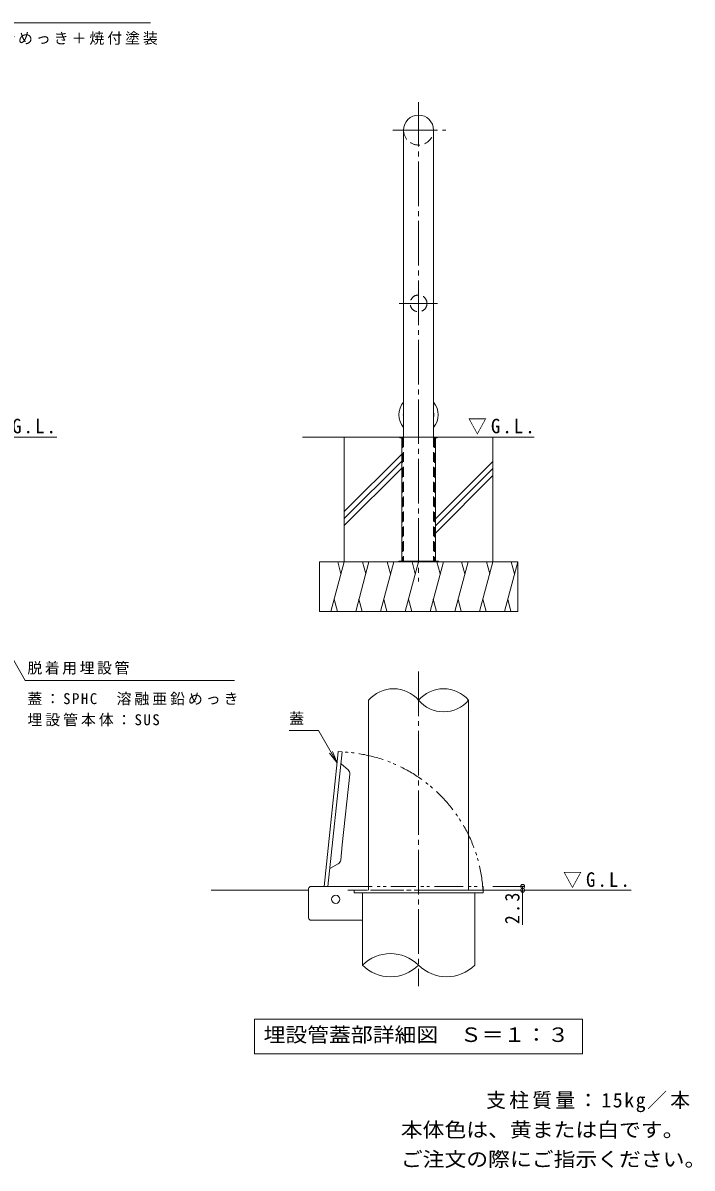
# Model space of a CAD drawing. Units: millimetres, scale not verified, with parts at other scales. Extents: x -1722 to 1780, y -1363 to 1246.
# Drawn here: x 431 to 1780, y -1112 to 1199 of the extents above; entities that cross this region are included whole.
import ezdxf
from ezdxf.enums import TextEntityAlignment as Align

# ---------------------------------------------------------------- set-up
doc = ezdxf.new("R2010")
doc.units = ezdxf.units.MM
doc.header["$LTSCALE"] = 10
doc.header["$PDMODE"] = 32
doc.header["$PDSIZE"] = 8
for name, pattern in [('CHAIN2', [12, 9, -1, 1, -1]), ('DASHED2', [3, 2, -1]), ('DOUBLE_CHAIN1', [8.8, 5, -1, 0.6, -0.6, 0.6, -1])]:
    doc.linetypes.add(name, pattern=pattern)
for name, color, linetype, lineweight in [('C-0', 4, 'Continuous', 9), ('C-1', 7, 'Continuous', 9), ('C-2', 4, 'Continuous', 9), ('C-3', 3, 'DASHED2', 9), ('C-5', 7, 'Continuous', 9), ('C-6', 6, 'Continuous', 5), ('C-E', 6, 'Continuous', 5), ('D-0', 4, 'Continuous', 9), ('D-1', 3, 'Continuous', 9), ('D-2', 4, 'Continuous', 9), ('D-4', 7, 'Continuous', 9), ('D-5', 7, 'Continuous', 9), ('D-A', 2, 'Continuous', 9), ('D-E', 6, 'Continuous', 5)]:
    doc.layers.add(name, color=color, linetype=linetype, lineweight=lineweight)
doc.layers.add('F-5_F-5ﾚｲﾔ', color=2, linetype='Continuous')
doc.styles.add('ＭＳ ゴシック', font='')
doc.styles.get('ＭＳ ゴシック').set_extended_font_data('MS Gothic')

msp = doc.modelspace()

# ---------------------------------------------------------------- linework, layer by layer
at = {"layer": 'C-0', "color": 7, "linetype": 'CHAIN2'}
for p, q in [((1228.39, 1039.42), (1228.39, 72.15)), ((1176.51, 982.9), (1283.53, 982.91)), ((1189.61, 633.16), (1266.73, 633.16))]:
    msp.add_line(p, q, dxfattribs=at)
at = {"layer": 'C-0'}
for p, q in [((1190.89, 363.17), (1190.89, 361.67)), ((1190.89, 363.17), (1190.89, 361.67)), ((1190.89, 363.17), (1265.89, 363.17)), ((1190.89, 361.67), (1194.39, 361.67)), ((1194.39, 361.67), (1194.39, 113.17)), ((1262.39, 361.67), (1262.39, 113.17)), ((1265.89, 361.67), (1262.39, 361.67)), ((1265.89, 363.17), (1265.89, 361.67))]:
    msp.add_line(p, q, dxfattribs=at)
at = {"layer": 'C-0', "linetype": 'DASHED2'}
for p, q in [((1195.89, 361.67), (1195.89, 113.17)), ((1260.89, 361.67), (1260.89, 113.17))]:
    msp.add_line(p, q, dxfattribs=at)
for centre, start, end in [((1194.39, 361.67), 0, 90), ((1262.39, 361.67), 90, 180)]:
    msp.add_arc(centre, 1.5, start, end, dxfattribs=at)
at = {"layer": 'C-1', "color": 3}
for p, q in [((1198.14, 468.15), (1198.14, 363.17)), ((1258.64, 452.65), (1258.64, 363.17))]:
    msp.add_line(p, q, dxfattribs=at)
at = {"layer": 'C-1'}
for p, q in [((1188.39, 113.17), (1188.39, 111.67)), ((1268.39, 113.17), (1188.39, 113.17)), ((1215.89, 113.17), (1215.89, 111.67)), ((1240.89, 113.17), (1240.89, 111.67)), ((1268.39, 113.17), (1268.39, 111.67))]:
    msp.add_line(p, q, dxfattribs=at)
at = {"layer": 'C-2', "color": 3}
for p, q in [((1198.14, 982.91), (1198.14, 433.78)), ((1258.64, 982.91), (1258.64, 433.85))]:
    msp.add_line(p, q, dxfattribs=at)
at = {"layer": 'C-2', "color": 3, "linetype": 'DASHED2'}
msp.add_circle((1228.39, 633.16), 17, dxfattribs=at)
at = {"layer": 'C-2', "color": 3}
msp.add_arc((1228.39, 982.91), 30.25, 0, 180, dxfattribs=at)
at = {"layer": 'C-2', "color": 3, "linetype": 'DASHED2'}
msp.add_arc((1228.39, 982.91), 30.25, 180.00047, 0.00047, dxfattribs=at)
at = {"layer": 'C-2'}
for major_axis, start_param, end_param in [((39.75, 0), 2.435662, 3.8475233), ((39.75, 0), 5.5772489, 6.9870586), ((30.75, 0), 2.9610315, 3.3221538), ((30.75, 0), 6.1025973, 6.4637734)]:
    msp.add_ellipse((1228.39, 408.31), major_axis=major_axis, ratio=0.9945, start_param=start_param, end_param=end_param, dxfattribs=at)
at = {"layer": 'C-3'}
for p, q in [((1198.14, 363.17), (1198.14, 113.17)), ((1258.64, 363.17), (1258.64, 113.17))]:
    msp.add_line(p, q, dxfattribs=at)
at = {"layer": 'C-5'}
for p, q in [((124.67, 1199.14), (688.04, 1199.15)), ((226.31, 236.8), (435.42, -127.99)), ((435.42, -127.99), (857.43, -127.99))]:
    msp.add_line(p, q, dxfattribs=at)
at = {"layer": 'C-6'}
msp.add_line((222.56, 363.17), (498.97, 363.17), dxfattribs=at)
at = {"layer": 'C-E'}
for p, q in [((994.18, 363.17), (1190.89, 363.17)), ((1078.39, 111.67), (1078.39, 363.17)), ((1265.89, 363.17), (1461.79, 363.17)), ((1378.39, 111.67), (1378.39, 363.17)), ((1194.39, 328.98), (1078.39, 212.98)), ((1194.39, 314.83), (1078.39, 198.83)), ((1194.39, 300.69), (1078.39, 184.69)), ((1378.39, 314.09), (1262.39, 198.09)), ((1378.39, 299.95), (1262.39, 183.95)), ((1378.39, 285.81), (1262.39, 169.81)), ((1028.39, 111.67), (1428.39, 111.67)), ((1028.39, 11.67), (1028.39, 111.67)), ((1078.39, 111.67), (1051.6, 11.67)), ((1065.34, 111.67), (1071.87, 87.32)), ((1128.39, 111.67), (1101.6, 11.67)), ((1115.34, 111.67), (1121.87, 87.32)), ((1178.39, 111.67), (1151.6, 11.67)), ((1165.34, 111.67), (1171.87, 87.32)), ((1228.39, 111.67), (1201.6, 11.67)), ((1215.34, 111.67), (1221.87, 87.32)), ((1278.39, 111.67), (1251.6, 11.67)), ((1265.34, 111.67), (1271.87, 87.32)), ((1328.39, 111.67), (1301.6, 11.67)), ((1315.34, 111.67), (1321.87, 87.32)), ((1378.39, 111.67), (1351.6, 11.67)), ((1365.34, 111.67), (1371.87, 87.32)), ((1428.39, 111.67), (1401.6, 11.67)), ((1415.34, 111.67), (1421.87, 87.32)), ((1428.39, 11.67), (1428.39, 111.67)), ((1064.65, 11.67), (1058.12, 36.02)), ((1114.65, 11.67), (1108.12, 36.02)), ((1164.65, 11.67), (1158.12, 36.02)), ((1214.65, 11.67), (1208.12, 36.02)), ((1264.65, 11.67), (1258.12, 36.02)), ((1314.65, 11.67), (1308.12, 36.02)), ((1364.65, 11.67), (1358.12, 36.02)), ((1414.65, 11.67), (1408.12, 36.02)), ((1028.39, 11.67), (1428.39, 11.67))]:
    msp.add_line(p, q, dxfattribs=at)
at = {"layer": 'D-0', "color": 7, "linetype": 'CHAIN2'}
msp.add_line((1228.39, -109.55), (1228.39, -744.87), dxfattribs=at)
at = {"layer": 'D-0', "linetype": 'DOUBLE_CHAIN1'}
for p, q in [((1084.8, -543.32), (1272.74, -543.32)), ((1120.69, -550.98), (1085.61, -550.98)), ((1358.39, -550.98), (1120.69, -550.98))]:
    msp.add_line(p, q, dxfattribs=at)
at = {"layer": 'D-0'}
for p, q in [((1358.39, -550.98), (1358.39, -555.98)), ((1115.06, -555.98), (1115.06, -702.3)), ((1341.73, -555.98), (1341.73, -702.3))]:
    msp.add_line(p, q, dxfattribs=at)
msp.add_lwpolyline([(1098.39, -550.98), (1098.39, -555.98), (1358.39, -555.98)], dxfattribs=at)
at = {"layer": 'D-0', "linetype": 'DOUBLE_CHAIN1'}
msp.add_lwpolyline([(1268.37, -543.32), (1358.39, -543.32), (1358.39, -550.98)], dxfattribs=at)
msp.add_arc((1061.39, -569.32), 297.56, 3.53229, 87.53222, dxfattribs=at)
at = {"layer": 'D-0'}
for centre, start, end in [((1171.73, -759.44), 45.23975, 134.76025), ((1171.73, -645.16), 225.23975, 314.76025), ((1285.06, -645.16), 225.23975, 314.76025)]:
    msp.add_arc(centre, 80.48, start, end, dxfattribs=at)
at = {"layer": 'D-1'}
for p, q in [((1127.56, -167.66), (1127.56, -550.98)), ((1329.23, -167.66), (1329.23, -550.98)), ((1127.56, -404.32), (1127.56, -550.98)), ((1006.73, -606.65), (1006.73, -548.32)), ((1127.56, -543.32), (1011.73, -543.32)), ((1011.73, -611.65), (1115.06, -611.65))]:
    msp.add_line(p, q, dxfattribs=at)
for centre, radius, start, end in [((1177.98, -210.47), 66.14, 40.32983, 139.67017), ((1278.81, -210.47), 66.14, 40.32983, 139.67017), ((1278.81, -124.86), 66.14, 220.32983, 319.67017), ((1011.73, -548.32), 5, 90, 180), ((1011.73, -606.65), 5, 180, 270)]:
    msp.add_arc(centre, radius, start, end, dxfattribs=at)
at = {"layer": 'D-2'}
for p, q in [((1074.21, -272.03), (1045.69, -543.32)), ((1066.58, -271.23), (1064.43, -291.66)), ((1066.58, -271.23), (1074.21, -272.03)), ((1037.98, -543.32), (1064.43, -291.66)), ((1086.25, -308.01), (1072.67, -296.2)), ((1089.63, -316.6), (1074.63, -459.36)), ((1071.38, -490.21), (1074.63, -459.36)), ((1066.34, -497.88), (1050.55, -506.63))]:
    msp.add_line(p, q, dxfattribs=at)
at = {"layer": 'D-2', "color": 6, "linetype": 'DOUBLE_CHAIN1', "lineweight": 5}
for p, q in [((1285.76, -550.98), (1120.69, -550.98)), ((1278.92, -550.98), (1358.39, -550.98))]:
    msp.add_line(p, q, dxfattribs=at)
at = {"layer": 'D-2'}
for centre, radius, start, end in [((1074.2, -294.44), 2.33, 173.99799, 228.99889), ((1079.69, -315.56), 10, 353.99956, 48.99919), ((1051.68, -508.67), 2.33, 119.00227, 174.00244), ((1061.44, -489.16), 10, 299.00172, 353.99965)]:
    msp.add_arc(centre, radius, start, end, dxfattribs=at)
at = {"layer": 'D-4'}
for p, q in [((1441.34, -543.32), (1378.39, -543.32)), ((1441.34, -550.98), (1378.39, -550.98)), ((1438.34, -543.32), (1438.34, -621.11))]:
    msp.add_line(p, q, dxfattribs=at)
for p in [(1438.34, -543.32), (1438.34, -550.98)]:
    msp.add_point(p, dxfattribs=at)
at = {"layer": 'D-5'}
for p, q in [((1026.33, -228.71), (967.53, -228.71)), ((1026.33, -228.71), (1064.16, -294.24)), ((1048.94, -274.4), (1064.16, -294.24)), ((1054.6, -271.14), (1064.16, -294.24)), ((897.89, -811.03), (1558.89, -811.03)), ((897.89, -811.03), (897.89, -881.03)), ((1558.89, -811.03), (1558.89, -881.03)), ((897.89, -881.03), (1558.89, -881.03))]:
    msp.add_line(p, q, dxfattribs=at)
at = {"layer": 'D-A'}
msp.add_circle((1061.39, -569.32), 8.33, dxfattribs=at)
at = {"layer": 'D-E'}
for p, q in [((1006.73, -550.98), (809.87, -550.98)), ((1358.74, -550.98), (1657.4, -550.98))]:
    msp.add_line(p, q, dxfattribs=at)

# ---------------------------------------------------------------- texts
at = {"layer": 'C-5', "char_height": 21.99, "attachment_point": 7, "style": 'ＭＳ ゴシック'}
for s, insert in [('\\T1.2;STK400\u3000溶融亜鉛めっき＋焼付塗装', (133.05, 1154.8)), ('\\T1.17;脱着用埋設管', (439.63, -116.12)), ('\\T1.2;蓋：SPHC\u3000溶融亜鉛めっき', (439.63, -177.91)), ('\\T1.2;埋設管本体：SUS', (439.63, -220.46))]:
    msp.add_mtext(s, dxfattribs=dict(at, insert=insert))
at = {"layer": 'C-5', "color": 2, "char_height": 29.33, "attachment_point": 7, "style": 'ＭＳ ゴシック'}
for insert in [(362.33, 368.39), (1327.97, 368.39)]:
    msp.add_mtext('\\T1.22;\\W0.95;▽G.L.', dxfattribs=dict(at, insert=insert))
at = {"layer": 'D-4', "color": 2, "insert": (1519.75, -546.85), "char_height": 29.33, "attachment_point": 7, "style": 'ＭＳ ゴシック'}
msp.add_mtext('\\T1.22;\\W0.95;▽G.L.', dxfattribs=at)
at = {"layer": 'D-4', "color": 2, "insert": (1432.34, -619.49), "char_height": 29.33, "attachment_point": 7, "rotation": 90, "style": 'ＭＳ ゴシック'}
msp.add_mtext('\\T1.27;\\W0.9;2.3', dxfattribs=at)
at = {"layer": 'D-5', "style": 'ＭＳ ゴシック'}
msp.add_text('蓋', height=21.99, dxfattribs=at).set_placement((967.53, -222.05), align=Align.BOTTOM_LEFT)
at = {"layer": 'D-5', "color": 2, "style": 'ＭＳ ゴシック', "width": 1.1}
msp.add_text('埋設管蓋部詳細図\u3000Ｓ＝１：３', height=29.33, dxfattribs=at).set_placement((915.89, -866.03), align=Align.BOTTOM_LEFT)
at = {"layer": 'F-5_F-5ﾚｲﾔ', "style": 'ＭＳ ゴシック', "width": 1.1}
for s, p in [('本体色は、黄または白です。', (1192.64, -1057.84)), ('ご注文の際にご指示ください。', (1192.64, -1117.31))]:
    msp.add_text(s, height=29.33, dxfattribs=at).set_placement(p, align=Align.BOTTOM_LEFT)
at = {"layer": 'F-5_F-5ﾚｲﾔ', "insert": (1364.84, -999.01), "char_height": 29.33, "attachment_point": 7, "style": 'ＭＳ ゴシック'}
msp.add_mtext('\\T1.16;支柱質量：15kg／本', dxfattribs=at)

doc.saveas('drawing.dxf')
